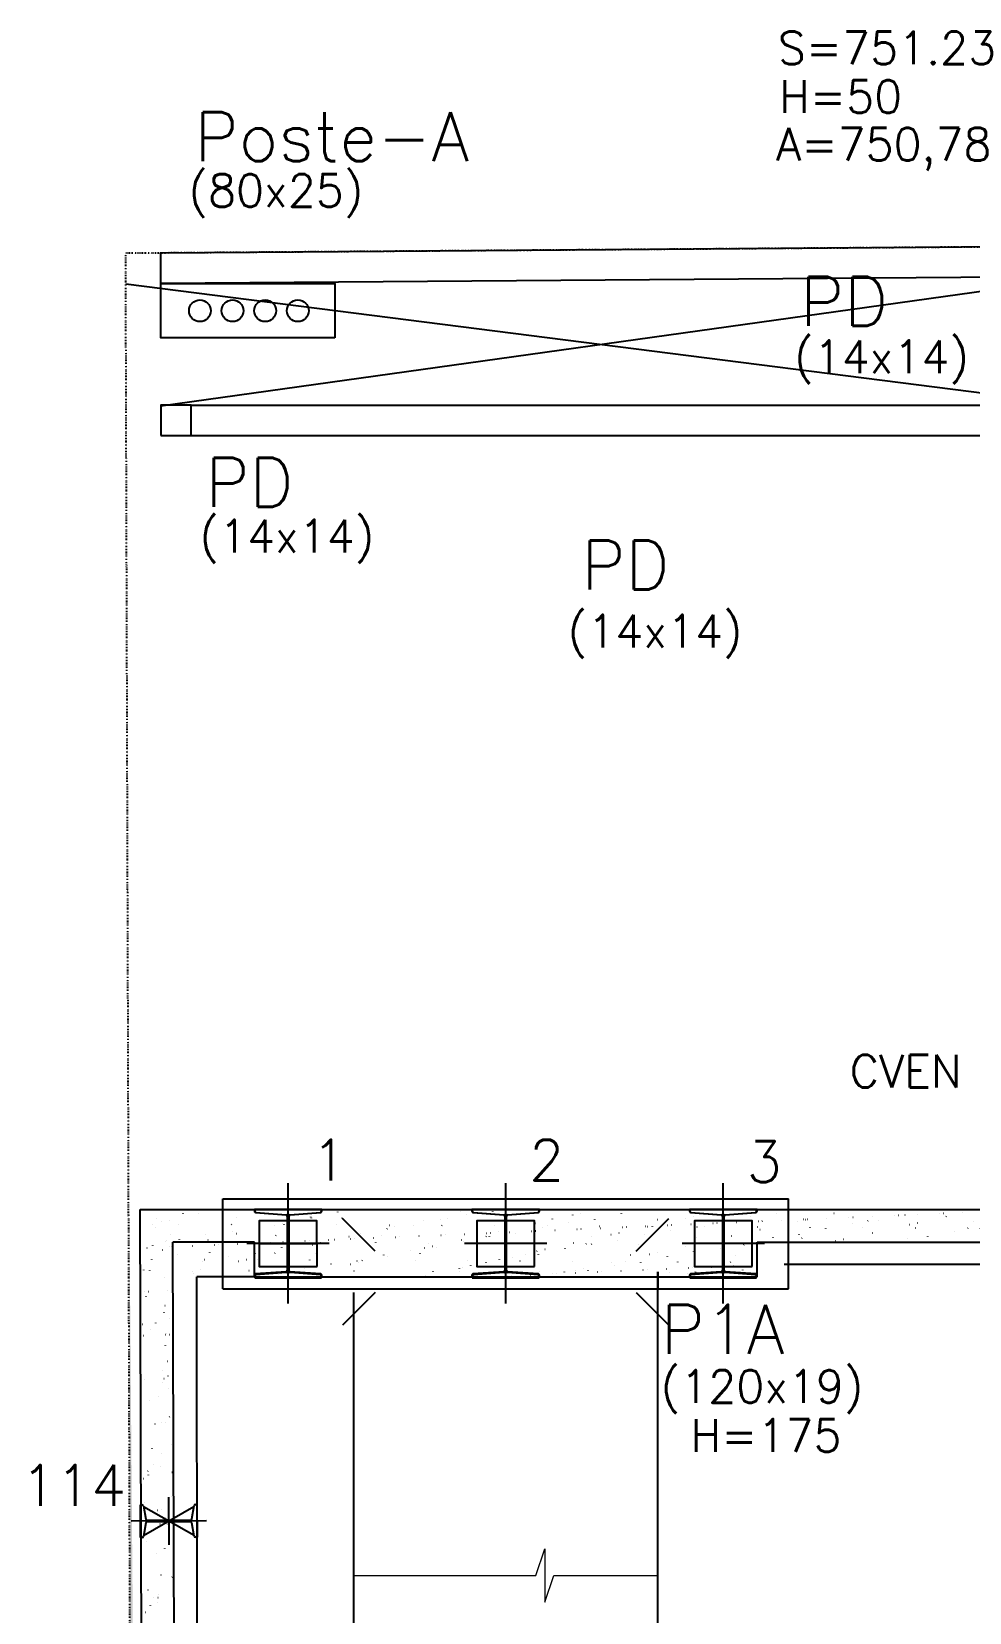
# Model space of a CAD drawing. Extents: x -40810 to 33675, y -2018 to 21213.
# Drawn here: x -6739 to -6308, y 12571 to 13297 of the extents above; entities that cross this region are included whole.
import ezdxf

# ---------------------------------------------------------------- set-up
doc = ezdxf.new("R2010")
doc.units = 0
doc.linetypes.add('ESTILO_TQS_0003', pattern=[1.5, 0.5, -0.4, 0.1, -0.5])
doc.layers.get('0').update_dxf_attribs({"color": 1, "lineweight": 9})
for name, color, linetype in [('1', 5, 'Continuous'), ('12', 3, 'Continuous'), ('133', 176, 'Continuous'), ('18', 9, 'Continuous'), ('19', 5, 'Continuous'), ('24', 5, 'ESTILO_TQS_0003'), ('242', 3, 'Continuous'), ('3', 2, 'Continuous'), ('34', 7, 'Continuous'), ('49', 20, 'Continuous'), ('51', 6, 'Continuous'), ('52', 21, 'Continuous'), ('6', 6, 'Continuous'), ('8', 5, 'Continuous'), ('9', 3, 'Continuous')]:
    doc.layers.add(name, color=color, linetype=linetype)
doc.styles.get("Standard").update_dxf_attribs({"font": 'romans.shx', "width": 0.8})

# ---------------------------------------------------------------- blocks, each defined once
blk = doc.blocks.new('_H9EFD498501-010')
for p, q in [((187.048803, 4535.195422), (187.048803, 4535.195422)), ((187.048803, 4535.195422), (187.048803, 4535.195422)), ((187.048803, 4535.195422), (187.048803, 4535.195422)), ((187.064769, 4525.35947), (187.064769, 4525.35947)), ((187.064769, 4525.35947), (187.064769, 4525.35947)), ((190.142821, 4525.493861), (190.217749, 4525.497133)), ((192.887116, 4526.462695), (192.896905, 4526.537053)), ((197.297759, 4524.577003), (197.370981, 4524.593236)), ((198.648426, 4528.351767), (198.694083, 4528.411268)), ((200.258184, 4525.935507), (200.333113, 4525.938779)), ((187.069719, 4522.309501), (187.069719, 4522.309501)), ((187.069719, 4522.309501), (187.069719, 4522.309501)), ((192.393403, 4520.200061), (192.43906, 4520.259563)), ((187.084374, 4513.281201), (187.084374, 4513.281201)), ((187.084374, 4513.281201), (187.084374, 4513.281201)), ((187.084374, 4513.281201), (187.084374, 4513.281201)), ((187.090636, 4509.423581), (187.090636, 4509.423581)), ((187.090636, 4509.423581), (187.090636, 4509.423581)), ((187.090636, 4509.423581), (187.090636, 4509.423581)), ((188.64952, 4515.320938), (188.695177, 4515.38044)), ((191.399117, 4515.160224), (191.408907, 4515.234582)), ((198.019756, 4511.846508), (198.092979, 4511.862741)), ((201.680866, 4512.658157), (201.754089, 4512.67439)), ((187.0974, 4505.25676), (187.0974, 4505.25676)), ((187.0974, 4505.25676), (187.0974, 4505.25676)), ((187.0974, 4505.25676), (187.0974, 4505.25676)), ((188.970368, 4505.338536), (189.045296, 4505.341807)), ((189.808329, 4503.076989), (189.818119, 4503.151348)), ((190.843583, 4505.420322), (190.918512, 4505.423594)), ((199.68516, 4505.806354), (199.760088, 4505.809625)), ((201.951716, 4505.27577), (201.961506, 4505.350129)), ((187.111553, 4496.53766), (187.111553, 4496.53766)), ((187.111553, 4496.53766), (187.111553, 4496.53766)), ((197.974434, 4495.847713), (198.020091, 4495.907215)), ((198.375643, 4499.034849), (198.448865, 4499.051082)), ((188.14412, 4490.436067), (188.15391, 4490.510426)), ((191.833553, 4487.844761), (191.87921, 4487.904263)), ((194.230551, 4490.96859), (194.276208, 4491.028092)), ((200.360928, 4493.192536), (200.370718, 4493.266894)), ((187.130031, 4485.15405), (187.130031, 4485.15405)), ((187.130031, 4485.15405), (187.130031, 4485.15405)), ((187.13247, 4483.65174), (187.13247, 4483.65174)), ((187.13247, 4483.65174), (187.13247, 4483.65174)), ((187.13247, 4483.65174), (187.13247, 4483.65174)), ((187.133913, 4482.762781), (187.133913, 4482.762781)), ((187.135602, 4481.722272), (187.135602, 4481.722272)), ((187.135602, 4481.722272), (187.135602, 4481.722272)), ((188.397344, 4485.209383), (188.472272, 4485.212654)), ((198.512707, 4485.651029), (198.587635, 4485.6543)), ((198.696719, 4480.551614), (198.706509, 4480.625972)), ((199.097641, 4486.304354), (199.170863, 4486.320587)), ((200.385922, 4485.732815), (200.460851, 4485.736087)), ((199.453527, 4473.492695), (199.526749, 4473.508927)), ((187.153387, 4470.765819), (187.153387, 4470.765819)), ((187.153387, 4470.765819), (187.153387, 4470.765819)), ((197.208721, 4469.249143), (197.21851, 4469.323501)), ((199.811582, 4466.616242), (199.85724, 4466.675744)), ((187.162663, 4465.051341), (187.162663, 4465.051341)), ((187.162663, 4465.051341), (187.162663, 4465.051341)), ((187.162663, 4465.051341), (187.162663, 4465.051341)), ((187.224891, 4465.054057), (187.299819, 4465.057329)), ((189.098106, 4465.135844), (189.173035, 4465.139115)), ((197.414584, 4463.492413), (197.460241, 4463.551915)), ((197.939683, 4465.521875), (198.014611, 4465.525147)), ((200.175525, 4460.7622), (200.248747, 4460.778433)), ((187.174304, 4457.879899), (187.174304, 4457.879899)), ((187.174304, 4457.879899), (187.174304, 4457.879899)), ((187.174304, 4457.879899), (187.174304, 4457.879899)), ((191.159561, 4455.340708), (191.205218, 4455.400209)), ((195.617933, 4457.165908), (195.627722, 4457.240267)), ((187.186829, 4450.163344), (187.186829, 4450.163344)), ((187.186829, 4450.163344), (187.186829, 4450.163344)), ((187.186829, 4450.163344), (187.186829, 4450.163344)), ((187.195221, 4444.993978), (187.195221, 4444.993978)), ((187.195294, 4444.948631), (187.195294, 4444.948631)), ((187.195294, 4444.948631), (187.195294, 4444.948631)), ((187.195294, 4444.948631), (187.195294, 4444.948631)), ((187.351415, 4445.028606), (187.424637, 4445.044838)), ((187.415678, 4450.461585), (187.461335, 4450.521086)), ((193.953724, 4444.524986), (193.963513, 4444.599345)), ((196.76723, 4445.36655), (196.842158, 4445.369822)), ((198.640445, 4445.448337), (198.715374, 4445.451608)), ((200.531411, 4447.95054), (200.604634, 4447.966773)), ((187.216137, 4432.108057), (187.216137, 4432.108057)), ((187.216137, 4432.108057), (187.216137, 4432.108057)), ((187.216137, 4432.108057), (187.216137, 4432.108057)), ((192.465725, 4433.222515), (192.475515, 4433.296873)), ((196.740592, 4430.98836), (196.786249, 4431.047861)), ((201.253409, 4435.220046), (201.326631, 4435.236279)), ((187.227926, 4424.845921), (187.227926, 4424.845921)), ((187.352629, 4424.851365), (187.427558, 4424.854637)), ((190.599711, 4422.985408), (190.645368, 4423.04491)), ((192.996709, 4426.109237), (193.042366, 4426.168738)), ((196.194206, 4425.237397), (196.269134, 4425.240668)), ((201.609295, 4422.408386), (201.682518, 4422.424619)), ((187.237054, 4419.222137), (187.237054, 4419.222137)), ((187.238057, 4418.604415), (187.238057, 4418.604415)), ((187.238057, 4418.604415), (187.238057, 4418.604415)), ((188.429299, 4419.486451), (188.502522, 4419.502684)), ((190.874937, 4421.139281), (190.884727, 4421.213639)), ((189.210728, 4408.498359), (189.220518, 4408.572717)), ((201.427536, 4411.254827), (201.437325, 4411.329186)), ((187.257971, 4406.336216), (187.257971, 4406.336216)), ((187.257971, 4406.336216), (187.257971, 4406.336216)), ((187.257971, 4406.336216), (187.257971, 4406.336216)), ((187.260557, 4404.743211), (187.260557, 4404.743211)), ((187.260557, 4404.743211), (187.260557, 4404.743211)), ((187.260557, 4404.743211), (187.260557, 4404.743211)), ((195.021753, 4405.082072), (195.096681, 4405.085343)), ((196.894968, 4405.163858), (196.969897, 4405.16713)), ((198.577741, 4401.756889), (198.623398, 4401.81639)), ((187.278288, 4393.820017), (187.278288, 4393.820017)), ((187.278288, 4393.820017), (187.278288, 4393.820017)), ((187.278288, 4393.820017), (187.278288, 4393.820017)), ((187.278888, 4393.450296), (187.278888, 4393.450296)), ((187.72273, 4397.195887), (187.732519, 4397.270246)), ((189.507184, 4393.944297), (189.580406, 4393.96053)), ((196.180742, 4398.63306), (196.2264, 4398.692562)), ((199.763327, 4398.613905), (199.773117, 4398.688264)), ((187.289284, 4387.045486), (187.289284, 4387.045486)), ((189.925719, 4390.481354), (189.971376, 4390.540856)), ((198.275328, 4387.311434), (198.285118, 4387.385792)), ((187.293188, 4384.640501), (187.293188, 4384.640501)), ((187.293188, 4384.640501), (187.293188, 4384.640501)), ((187.299805, 4380.564375), (187.299805, 4380.564375)), ((187.299805, 4380.564375), (187.299805, 4380.564375)), ((187.299805, 4380.564375), (187.299805, 4380.564375)), ((194.448729, 4384.952918), (194.523657, 4384.95619)), ((196.684541, 4375.2282), (196.69433, 4375.302558)), ((201.761774, 4374.280712), (201.807431, 4374.340214)), ((187.320722, 4367.678455), (187.320722, 4367.678455)), ((187.32582, 4364.537791), (187.32582, 4364.537791)), ((187.32582, 4364.537791), (187.32582, 4364.537791)), ((187.32582, 4364.537791), (187.32582, 4364.537791)), ((190.585068, 4368.402143), (190.65829, 4368.418376)), ((193.276276, 4364.797593), (193.351204, 4364.800865)), ((195.149491, 4364.87938), (195.22442, 4364.882651)), ((195.50675, 4366.129006), (195.552407, 4366.188508)), ((189.365869, 4358.126055), (189.411526, 4358.185556)), ((191.762867, 4361.249883), (191.808524, 4361.309385)), ((195.020332, 4362.587278), (195.030121, 4362.661636))]:
    blk.add_line(p, q)
blk = doc.blocks.new('_HD9AC76DE2E-002')
for p, q in [((194.551325, 4539.103617), (194.561114, 4539.177975)), ((200.602982, 4538.200311), (200.676204, 4538.216544)), ((206.694712, 4541.302398), (206.704501, 4541.376756)), ((213.782978, 4541.122246), (213.856201, 4541.138479)), ((218.735309, 4542.720416), (218.745099, 4542.794774)), ((231.418265, 4539.432562), (231.463922, 4539.492064)), ((265.394405, 4539.673666), (265.467628, 4539.689899)), ((265.6887, 4539.20923), (265.69849, 4539.283588)), ((277.905508, 4541.965698), (277.915297, 4542.040057)), ((279.768041, 4539.191839), (279.813699, 4539.25134)), ((317.005832, 4538.225086), (317.079054, 4538.241319)), ((324.858899, 4538.454512), (324.868688, 4538.528871)), ((328.117818, 4538.951115), (328.163475, 4539.010616)), ((334.213049, 4542.039834), (334.286272, 4542.056067)), ((337.002286, 4540.653293), (337.012075, 4540.727652)), ((337.874159, 4542.851483), (337.947382, 4542.867716)), ((349.042883, 4542.071311), (349.052673, 4542.14567)), ((376.467594, 4538.710391), (376.513251, 4538.769892)), ((385.824476, 4540.591255), (385.897699, 4540.607488)), ((389.485586, 4541.402903), (389.558809, 4541.419136)), ((395.996274, 4538.560125), (396.006064, 4538.634484)), ((408.213082, 4541.316594), (408.222872, 4541.390952)), ((424.817371, 4538.469667), (424.863028, 4538.529169)), ((437.435903, 4539.142675), (437.509126, 4539.158908)), ((441.097013, 4539.954323), (441.170236, 4539.970556)), ((454.277009, 4542.876258), (454.350232, 4542.892491)), ((467.30986, 4540.004189), (467.319649, 4540.078547)), ((473.167147, 4538.228943), (473.212804, 4538.288445)), ((479.350458, 4541.422207), (479.360247, 4541.496565)), ((481.764997, 4538.22636), (481.839925, 4538.229632)), ((491.88036, 4538.668007), (491.955288, 4538.671278)), ((492.70844, 4538.505744), (492.781662, 4538.521977)), ((493.753575, 4538.749793), (493.828504, 4538.753064)), ((501.14299, 4543.062081), (501.161165, 4543.085768)), ((502.595152, 4539.135824), (502.670081, 4539.139096)), ((505.888436, 4541.427678), (505.961659, 4541.443911)), ((512.710515, 4539.577471), (512.785444, 4539.580742)), ((514.583731, 4539.659257), (514.658659, 4539.662529)), ((523.425307, 4540.045289), (523.500236, 4540.04856)), ((525.260806, 4542.867343), (525.306464, 4542.926844)), ((533.540671, 4540.486935), (533.615599, 4540.490206)), ((535.413886, 4540.568721), (535.488815, 4540.571993)), ((538.520656, 4540.667489), (538.530446, 4540.741847)), ((544.255463, 4540.954753), (544.330391, 4540.958024)), ((549.492766, 4542.821358), (549.538423, 4542.880859)), ((550.664043, 4542.86627), (550.673833, 4542.940628)), ((554.370826, 4541.396399), (554.445755, 4541.399671)), ((556.244041, 4541.478186), (556.31897, 4541.481457)), ((557.499863, 4539.979099), (557.573086, 4539.995332)), ((565.085618, 4541.864217), (565.160547, 4541.867489)), ((573.610583, 4542.626619), (573.65624, 4542.68612)), ((575.200981, 4542.305863), (575.27591, 4542.309135)), ((577.074197, 4542.38765), (577.149125, 4542.390921)), ((585.915774, 4542.773681), (585.990702, 4542.776953)), ((192.621448, 4536.430847), (192.621448, 4536.430847)), ((192.621448, 4536.430847), (192.621448, 4536.430847)), ((192.621448, 4536.430847), (192.621448, 4536.430847)), ((193.985485, 4534.805634), (193.985485, 4534.805634)), ((193.985485, 4534.805634), (193.985485, 4534.805634)), ((196.941872, 4537.388662), (197.015094, 4537.404895)), ((201.045424, 4531.475595), (201.091082, 4531.535097)), ((204.789307, 4536.354719), (204.834964, 4536.41422)), ((217.247311, 4531.417944), (217.2571, 4531.492303)), ((229.021267, 4536.308734), (229.066924, 4536.368235)), ((229.287908, 4532.835962), (229.297697, 4532.910321)), ((231.346082, 4532.125334), (231.419304, 4532.141567)), ((241.504716, 4535.592431), (241.514505, 4535.666789)), ((248.553299, 4535.940083), (248.626521, 4535.956316)), ((249.395201, 4531.234872), (249.440858, 4531.294373)), ((252.214409, 4536.751731), (252.287631, 4536.767964)), ((253.139084, 4536.113995), (253.184741, 4536.173496)), ((253.648103, 4537.791212), (253.657892, 4537.86557)), ((277.371043, 4536.06801), (277.4167, 4536.127511)), ((288.458107, 4532.081245), (288.467896, 4532.155603)), ((297.744977, 4530.994148), (297.790634, 4531.053649)), ((300.164726, 4534.491503), (300.237948, 4534.507736)), ((300.601494, 4534.280026), (300.611283, 4534.354384)), ((301.48886, 4535.873271), (301.534517, 4535.932772)), ((303.825836, 4535.303151), (303.899058, 4535.319384)), ((312.642091, 4535.698044), (312.651881, 4535.772402)), ((315.123753, 4530.950646), (315.198682, 4530.953918)), ((325.239116, 4531.392293), (325.314045, 4531.395564)), ((325.72082, 4535.827286), (325.766477, 4535.886787)), ((327.112332, 4531.474079), (327.18726, 4531.477351)), ((335.953909, 4531.860111), (336.028837, 4531.863382)), ((346.069272, 4532.301757), (346.1442, 4532.305028)), ((347.942487, 4532.383543), (348.017416, 4532.386815)), ((349.838637, 4535.632547), (349.884294, 4535.692049)), ((351.776153, 4533.042923), (351.849375, 4533.059156)), ((355.437263, 4533.854572), (355.510485, 4533.870805)), ((356.784064, 4532.769575), (356.858993, 4532.772846)), ((359.595482, 4532.186858), (359.605272, 4532.261216)), ((366.899427, 4533.211221), (366.974356, 4533.214493)), ((368.617259, 4536.776506), (368.690481, 4536.792739)), ((368.772643, 4533.293008), (368.847571, 4533.296279)), ((371.81229, 4534.943326), (371.822079, 4535.017685)), ((374.070596, 4535.586562), (374.116253, 4535.646064)), ((377.614219, 4533.679039), (377.689148, 4533.682311)), ((383.955677, 4537.142107), (383.965466, 4537.216466)), ((387.729583, 4534.120685), (387.804511, 4534.123957)), ((389.602798, 4534.202472), (389.677727, 4534.205743)), ((398.188413, 4535.391823), (398.23407, 4535.451325)), ((398.444375, 4534.588503), (398.519303, 4534.591775)), ((403.38758, 4531.594343), (403.460802, 4531.610576)), ((407.04869, 4532.405992), (407.121912, 4532.422225)), ((408.559738, 4535.03015), (408.634667, 4535.033421)), ((410.432954, 4535.111936), (410.507882, 4535.115207)), ((418.765681, 4531.43214), (418.775471, 4531.506499)), ((419.27453, 4535.497968), (419.349459, 4535.501239)), ((420.228686, 4535.327927), (420.301908, 4535.34416)), ((422.420373, 4535.345838), (422.46603, 4535.40534)), ((429.389894, 4535.939614), (429.464822, 4535.942885)), ((430.909068, 4533.630921), (430.918857, 4533.70528)), ((431.263109, 4536.0214), (431.338038, 4536.024672)), ((440.104686, 4536.407432), (440.179614, 4536.410703)), ((442.949665, 4535.048939), (442.959455, 4535.123298)), ((446.53819, 4535.1511), (446.583847, 4535.210601)), ((450.220049, 4536.849078), (450.294978, 4536.85235)), ((452.093264, 4536.930864), (452.168193, 4536.934136)), ((455.166473, 4537.805408), (455.176263, 4537.879766)), ((458.660117, 4530.957412), (458.733339, 4530.973645)), ((460.934841, 4537.316896), (461.00977, 4537.320167)), ((470.770149, 4535.105115), (470.815806, 4535.164616)), ((471.050204, 4537.758542), (471.125133, 4537.761814)), ((471.840113, 4533.879347), (471.913335, 4533.89558)), ((472.92342, 4537.840329), (472.998348, 4537.8436)), ((489.04733, 4537.694095), (489.120552, 4537.710328)), ((489.903056, 4531.537753), (489.912846, 4531.612112)), ((494.887966, 4534.910376), (494.933623, 4534.969877)), ((502.119864, 4534.294222), (502.129654, 4534.36858)), ((514.263251, 4536.493003), (514.273041, 4536.567361)), ((519.119926, 4534.864391), (519.165583, 4534.923892)), ((521.516924, 4537.98822), (521.562581, 4538.047721)), ((523.45154, 4532.430767), (523.524762, 4532.447)), ((526.303849, 4537.911021), (526.313638, 4537.985379)), ((540.658757, 4536.245515), (540.731979, 4536.261748)), ((543.237742, 4534.669652), (543.2834, 4534.729154)), ((544.319867, 4537.057164), (544.393089, 4537.073397)), ((561.216642, 4532.981817), (561.226432, 4533.056175)), ((567.469702, 4534.623667), (567.515359, 4534.683169)), ((569.8667, 4537.747496), (569.912357, 4537.806997)), ((573.25724, 4534.399835), (573.267029, 4534.474193)), ((575.062967, 4530.982187), (575.136189, 4530.99842)), ((585.474047, 4537.156303), (585.483837, 4537.230661)), ((591.587519, 4534.428928), (591.633176, 4534.48843)), ((592.270184, 4534.796935), (592.343406, 4534.813168)), ((595.931294, 4535.608584), (596.000023, 4535.623821)), ((199.008427, 4528.820929), (199.008427, 4528.820929)), ((199.008427, 4528.820929), (199.008427, 4528.820929)), ((199.008427, 4528.820929), (199.008427, 4528.820929)), ((201.388725, 4525.984868), (201.388725, 4525.984868)), ((201.74319, 4525.562531), (201.74319, 4525.562531)), ((201.74319, 4525.562531), (201.74319, 4525.562531)), ((201.74319, 4525.562531), (201.74319, 4525.562531)), ((202.131399, 4526.017294), (202.206328, 4526.020565)), ((205.103924, 4529.219164), (205.113713, 4529.293522)), ((210.972976, 4526.403325), (211.047905, 4526.406597)), ((214.504976, 4528.391751), (214.578198, 4528.407984)), ((218.166086, 4529.2034), (218.239308, 4529.219633)), ((221.088339, 4526.844972), (221.163268, 4526.848243)), ((222.766243, 4528.157028), (222.8119, 4528.216529)), ((222.961555, 4526.926758), (223.036483, 4526.930029)), ((231.803131, 4527.31279), (231.87806, 4527.316061)), ((241.918495, 4527.754436), (241.993423, 4527.757707)), ((243.79171, 4527.836222), (243.866639, 4527.839494)), ((246.998203, 4528.111043), (247.04386, 4528.170544)), ((252.057315, 4525.707978), (252.067104, 4525.782336)), ((252.633287, 4528.222254), (252.708216, 4528.225525)), ((262.74865, 4528.6639), (262.823579, 4528.667172)), ((264.200702, 4527.906758), (264.210491, 4527.981117)), ((264.621866, 4528.745686), (264.696794, 4528.748958)), ((266.116403, 4526.943171), (266.189625, 4526.959404)), ((269.777513, 4527.75482), (269.850735, 4527.771053)), ((271.11602, 4527.916304), (271.161677, 4527.975806)), ((273.463442, 4529.131718), (273.538371, 4529.134989)), ((276.241299, 4529.324776), (276.251088, 4529.399135)), ((282.957509, 4530.676755), (283.030731, 4530.692988)), ((283.578806, 4529.573364), (283.653734, 4529.576636)), ((285.452021, 4529.655151), (285.52695, 4529.658422)), ((294.293598, 4530.041182), (294.368526, 4530.044454)), ((295.347979, 4527.870319), (295.393636, 4527.929821)), ((304.408961, 4530.482829), (304.48389, 4530.4861)), ((306.282176, 4530.564615), (306.357105, 4530.567886)), ((311.154093, 4524.395572), (311.163882, 4524.469931)), ((317.72783, 4525.494592), (317.801052, 4525.510824)), ((319.465796, 4527.67558), (319.511453, 4527.735082)), ((321.38894, 4526.30624), (321.462162, 4526.322473)), ((323.19469, 4525.81359), (323.204479, 4525.887949)), ((334.568936, 4529.228175), (334.642158, 4529.244408)), ((335.411498, 4528.570059), (335.421287, 4528.644417)), ((343.697756, 4527.629595), (343.743413, 4527.689097)), ((346.094754, 4530.753424), (346.140411, 4530.812926)), ((347.554885, 4530.76884), (347.564674, 4530.843198)), ((367.815573, 4527.434857), (367.86123, 4527.494358)), ((369.339257, 4524.046012), (369.412479, 4524.062245)), ((373.000367, 4524.85766), (373.073589, 4524.873893)), ((382.364889, 4525.058873), (382.374678, 4525.133231)), ((386.180363, 4527.779595), (386.253585, 4527.795828)), ((392.047532, 4527.388872), (392.093189, 4527.448373)), ((394.44453, 4530.5127), (394.490187, 4530.572202)), ((394.508276, 4527.257654), (394.518065, 4527.332012)), ((406.548873, 4528.675672), (406.558663, 4528.75003)), ((416.165349, 4527.194133), (416.211006, 4527.253634)), ((437.79179, 4526.331015), (437.865012, 4526.347248)), ((440.397309, 4527.148148), (440.442966, 4527.207649)), ((441.461667, 4523.746468), (441.471456, 4523.820826)), ((442.794307, 4530.271977), (442.839964, 4530.331478)), ((453.502264, 4525.164486), (453.512054, 4525.238844)), ((454.999007, 4530.145763), (455.072229, 4530.161996)), ((464.515125, 4526.953409), (464.560783, 4527.012911)), ((465.719072, 4527.920954), (465.728862, 4527.995313)), ((477.594682, 4528.085768), (477.594682, 4528.085768)), ((477.594682, 4528.085768), (477.594682, 4528.085768)), ((477.594682, 4528.085768), (477.594682, 4528.085768)), ((477.862459, 4530.119735), (477.872248, 4530.194094)), ((489.448594, 4528.085768), (489.448594, 4528.085768)), ((489.65126, 4528.085768), (489.65126, 4528.085768)), ((489.65126, 4528.085768), (489.65126, 4528.085768)), ((489.65126, 4528.085768), (489.65126, 4528.085768)), ((491.144083, 4530.031253), (491.18974, 4530.090754)), ((501.302506, 4528.085768), (501.302506, 4528.085768)), ((501.302506, 4528.085768), (501.302506, 4528.085768)), ((503.852516, 4528.085768), (503.852516, 4528.085768)), ((503.852516, 4528.085768), (503.852516, 4528.085768)), ((503.852516, 4528.085768), (503.852516, 4528.085768)), ((506.610434, 4528.697184), (506.683656, 4528.713417)), ((510.271544, 4529.508832), (510.344766, 4529.525065)), ((513.156418, 4528.085768), (513.156418, 4528.085768)), ((513.156418, 4528.085768), (513.156418, 4528.085768)), ((513.156418, 4528.085768), (513.156418, 4528.085768)), ((513.918505, 4528.085768), (513.918505, 4528.085768)), ((513.918505, 4528.085768), (513.918505, 4528.085768)), ((525.010329, 4528.085768), (525.010329, 4528.085768)), ((536.864241, 4528.085768), (536.866237, 4528.100926)), ((536.864241, 4528.085768), (536.864241, 4528.085768)), ((538.18575, 4528.085768), (538.18575, 4528.085768)), ((538.18575, 4528.085768), (538.18575, 4528.085768)), ((538.18575, 4528.085768), (538.18575, 4528.085768)), ((539.49386, 4529.790529), (539.539517, 4529.850031)), ((548.718153, 4528.085768), (548.718153, 4528.085768)), ((548.718153, 4528.085768), (548.718153, 4528.085768)), ((549.073255, 4530.783036), (549.083045, 4530.857394)), ((560.572065, 4528.085768), (560.572065, 4528.085768)), ((560.572065, 4528.085768), (560.572065, 4528.085768)), ((560.572065, 4528.085768), (560.572065, 4528.085768)), ((561.998064, 4528.085768), (561.998064, 4528.085768)), ((561.998064, 4528.085768), (561.998064, 4528.085768)), ((562.452995, 4528.085768), (562.452995, 4528.085768)), ((562.452995, 4528.085768), (562.452995, 4528.085768)), ((572.425977, 4528.085768), (572.425977, 4528.085768)), ((584.279889, 4528.085768), (584.279889, 4528.085768)), ((584.279889, 4528.085768), (584.279889, 4528.085768)), ((586.720241, 4528.085768), (586.720241, 4528.085768)), ((586.720241, 4528.085768), (586.720241, 4528.085768)), ((586.720241, 4528.085768), (586.720241, 4528.085768)), ((587.843636, 4529.549805), (587.889293, 4529.609307)), ((204.232106, 4522.597054), (204.232106, 4522.597054)), ((204.232106, 4522.597054), (204.232106, 4522.597054)), ((215.656523, 4519.33471), (215.666312, 4519.409069)), ((216.625362, 4520.154076), (216.671019, 4520.213578)), ((219.02236, 4523.277905), (219.068017, 4523.337406)), ((227.799909, 4521.533491), (227.809699, 4521.607849)), ((232.06808, 4519.39484), (232.141302, 4519.411073)), ((235.72919, 4520.206488), (235.802412, 4520.222721)), ((239.840507, 4522.951509), (239.850296, 4523.025867)), ((240.743179, 4519.959337), (240.788836, 4520.018839)), ((248.909186, 4523.128423), (248.982408, 4523.144656)), ((264.975139, 4519.913352), (265.020796, 4519.972854)), ((267.372137, 4523.037181), (267.417794, 4523.096683)), ((274.7533, 4518.022305), (274.76309, 4518.096663)), ((283.679507, 4517.94626), (283.752729, 4517.962493)), ((286.793898, 4519.440323), (286.803687, 4519.514681)), ((287.340617, 4518.757909), (287.413839, 4518.774142)), ((289.092956, 4519.718614), (289.138613, 4519.778115)), ((299.010706, 4522.196792), (299.020495, 4522.27115)), ((300.520613, 4521.679843), (300.593835, 4521.696076)), ((313.324915, 4519.672629), (313.370572, 4519.73213)), ((315.721913, 4522.796457), (315.76757, 4522.855959)), ((335.290934, 4516.49768), (335.364156, 4516.513913)), ((337.442732, 4519.47789), (337.488389, 4519.537391)), ((338.952044, 4517.309329), (339.025266, 4517.325562)), ((345.964097, 4518.685606), (345.973886, 4518.759964)), ((352.13204, 4520.231264), (352.205262, 4520.247496)), ((358.107484, 4520.884386), (358.117273, 4520.958745)), ((361.674692, 4519.431905), (361.720349, 4519.491406)), ((364.07169, 4522.555734), (364.117347, 4522.615235)), ((370.148081, 4522.302404), (370.157871, 4522.376763)), ((385.792508, 4519.237166), (385.838166, 4519.296668)), ((403.743467, 4518.782684), (403.816689, 4518.798917)), ((405.060875, 4517.3732), (405.070664, 4517.447559)), ((410.024468, 4519.191181), (410.070125, 4519.250683)), ((412.421466, 4522.31501), (412.467123, 4522.374511)), ((417.101472, 4518.791218), (417.111262, 4518.865577)), ((420.950684, 4522.597432), (421.023906, 4522.613665)), ((424.611794, 4523.40908), (424.685016, 4523.425313)), ((429.31828, 4521.547687), (429.328069, 4521.622045)), ((434.142285, 4518.996442), (434.187942, 4519.055944)), ((449.647025, 4516.719925), (449.721954, 4516.723196)), ((455.354894, 4517.334104), (455.428116, 4517.350337)), ((458.374245, 4518.950457), (458.419902, 4519.009959)), ((459.762388, 4517.161571), (459.837317, 4517.164842)), ((460.771243, 4522.074286), (460.8169, 4522.133788)), ((461.635604, 4517.243357), (461.710532, 4517.246629)), ((470.47718, 4517.629389), (470.524656, 4517.631462)), ((210.864933, 4514.694215), (210.864933, 4514.694215)), ((210.864933, 4514.694215), (210.864933, 4514.694215)), ((211.685584, 4513.716431), (211.685584, 4513.716431)), ((211.685584, 4513.716431), (211.685584, 4513.716431)), ((214.708764, 4512.135768), (214.708764, 4512.135768)), ((214.708764, 4512.135768), (214.708764, 4512.135768)), ((214.860863, 4515.580092), (214.934085, 4515.596325)), ((226.562676, 4512.135768), (226.562676, 4512.135768)), ((226.562676, 4512.135768), (226.562676, 4512.135768)), ((226.562676, 4512.135768), (226.562676, 4512.135768)), ((234.739943, 4512.135768), (234.739943, 4512.135768)), ((234.739943, 4512.135768), (234.739943, 4512.135768)), ((234.739943, 4512.135768), (234.739943, 4512.135768)), ((236.999296, 4515.080214), (237.044953, 4515.139716)), ((238.416588, 4512.135768), (238.416588, 4512.135768)), ((250.270499, 4512.135768), (250.270499, 4512.135768)), ((250.393106, 4513.067056), (250.402895, 4513.141414)), ((257.470072, 4512.135768), (257.470072, 4512.135768)), ((257.470072, 4512.135768), (257.470072, 4512.135768)), ((259.007188, 4512.135768), (259.007188, 4512.135768)), ((259.007188, 4512.135768), (259.007188, 4512.135768)), ((262.124411, 4512.135768), (262.124411, 4512.135768)), ((262.124411, 4512.135768), (262.124411, 4512.135768)), ((262.609914, 4515.823524), (262.619703, 4515.897883)), ((266.472289, 4514.131512), (266.545512, 4514.147745)), ((273.978323, 4512.135768), (273.978323, 4512.135768)), ((273.978323, 4512.135768), (273.978323, 4512.135768)), ((273.978323, 4512.135768), (273.978323, 4512.135768)), ((283.274434, 4512.135768), (283.274434, 4512.135768)), ((283.274434, 4512.135768), (283.274434, 4512.135768)), ((283.274434, 4512.135768), (283.274434, 4512.135768)), ((285.349073, 4514.839491), (285.39473, 4514.898992)), ((285.832235, 4512.135768), (285.832235, 4512.135768)), ((297.686147, 4512.135768), (297.686147, 4512.135768)), ((297.686147, 4512.135768), (297.686147, 4512.135768)), ((307.541679, 4512.135768), (307.541679, 4512.135768)), ((307.541679, 4512.135768), (307.541679, 4512.135768)), ((309.540059, 4512.135768), (309.540059, 4512.135768)), ((309.540059, 4512.135768), (309.540059, 4512.135768)), ((309.563305, 4512.312338), (309.573094, 4512.386697)), ((315.61562, 4512.135768), (315.61562, 4512.135768)), ((315.61562, 4512.135768), (315.61562, 4512.135768)), ((318.083716, 4512.682932), (318.156939, 4512.699165)), ((321.393971, 4512.135768), (321.393971, 4512.135768)), ((321.393971, 4512.135768), (321.393971, 4512.135768)), ((321.393971, 4512.135768), (321.393971, 4512.135768)), ((321.706691, 4514.511119), (321.716481, 4514.585477)), ((331.808924, 4512.135768), (331.808924, 4512.135768)), ((331.808924, 4512.135768), (331.808924, 4512.135768)), ((331.808924, 4512.135768), (331.808924, 4512.135768)), ((333.247882, 4512.135768), (333.247882, 4512.135768)), ((333.698849, 4514.598767), (333.744506, 4514.658268)), ((333.747289, 4515.929137), (333.757078, 4516.003495)), ((344.65258, 4512.135768), (344.65258, 4512.135768)), ((344.65258, 4512.135768), (344.65258, 4512.135768)), ((345.101794, 4512.135768), (345.101794, 4512.135768)), ((345.101794, 4512.135768), (345.101794, 4512.135768)), ((345.496248, 4512.172604), (345.571176, 4512.175875)), ((355.611611, 4512.61425), (355.68654, 4512.617521)), ((356.076169, 4512.135768), (356.076169, 4512.135768)), ((356.076169, 4512.135768), (356.076169, 4512.135768)), ((356.955706, 4512.135768), (356.955706, 4512.135768)), ((356.955706, 4512.135768), (356.955706, 4512.135768)), ((356.955706, 4512.135768), (356.955706, 4512.135768)), ((357.484826, 4512.696036), (357.559755, 4512.699308)), ((366.326403, 4513.082068), (366.401332, 4513.085339)), ((368.809618, 4512.135768), (368.809618, 4512.135768)), ((373.761168, 4512.135768), (373.761168, 4512.135768)), ((373.761168, 4512.135768), (373.761168, 4512.135768)), ((373.761168, 4512.135768), (373.761168, 4512.135768)), ((376.441766, 4513.523714), (376.516695, 4513.526985)), ((378.314982, 4513.6055), (378.38991, 4513.608772)), ((380.343414, 4512.135768), (380.343414, 4512.135768)), ((380.343414, 4512.135768), (380.343414, 4512.135768)), ((380.343414, 4512.135768), (380.343414, 4512.135768)), ((380.66353, 4512.135768), (380.66353, 4512.135768)), ((380.70068, 4512.417951), (380.710469, 4512.492309)), ((382.048626, 4514.358043), (382.094283, 4514.417545)), ((386.902361, 4515.0491), (386.975583, 4515.065333)), ((387.156559, 4513.991532), (387.231487, 4513.994803)), ((390.563471, 4515.860749), (390.636693, 4515.876982)), ((392.517442, 4512.135768), (392.517442, 4512.135768)), ((392.517442, 4512.135768), (392.517442, 4512.135768)), ((392.917488, 4515.17442), (392.927277, 4515.248778)), ((397.271922, 4514.433178), (397.34685, 4514.43645)), ((399.145137, 4514.514965), (399.220066, 4514.518236)), ((404.371354, 4512.135768), (404.371354, 4512.135768)), ((404.371354, 4512.135768), (404.371354, 4512.135768)), ((404.371354, 4512.135768), (404.371354, 4512.135768)), ((404.610659, 4512.135768), (404.610659, 4512.135768)), ((404.610659, 4512.135768), (404.610659, 4512.135768)), ((407.986714, 4514.900996), (408.061643, 4514.904268)), ((416.225265, 4512.135768), (416.225265, 4512.135768)), ((418.102077, 4515.342642), (418.177006, 4515.345914)), ((419.975293, 4515.424429), (420.050221, 4515.4277)), ((428.079177, 4512.135768), (428.079177, 4512.135768)), ((428.079177, 4512.135768), (428.079177, 4512.135768)), ((428.816869, 4515.81046), (428.891798, 4515.813732)), ((428.877904, 4512.135768), (428.877904, 4512.135768)), ((428.877904, 4512.135768), (428.877904, 4512.135768)), ((428.877904, 4512.135768), (428.877904, 4512.135768)), ((430.398402, 4514.117319), (430.444059, 4514.176821)), ((431.906716, 4512.135768), (431.906716, 4512.135768)), ((431.906716, 4512.135768), (431.906716, 4512.135768)), ((431.906716, 4512.135768), (431.906716, 4512.135768)), ((438.513787, 4513.600521), (438.58701, 4513.616754)), ((438.932233, 4516.252107), (439.007161, 4516.255378)), ((439.933089, 4512.135768), (439.933089, 4512.135768)), ((439.933089, 4512.135768), (439.933089, 4512.135768)), ((439.933089, 4512.135768), (439.933089, 4512.135768)), ((440.805448, 4516.333893), (440.880377, 4516.337165)), ((442.174897, 4514.412169), (442.24812, 4514.428402)), ((451.787001, 4512.135768), (451.787001, 4512.135768)), ((451.787001, 4512.135768), (451.787001, 4512.135768)), ((451.787001, 4512.135768), (451.787001, 4512.135768)), ((452.014266, 4513.862014), (452.024055, 4513.936373)), ((453.14515, 4512.135768), (453.14515, 4512.135768)), ((453.14515, 4512.135768), (453.14515, 4512.135768)), ((463.640913, 4512.135768), (463.640913, 4512.135768)), ((464.054863, 4515.280032), (464.064653, 4515.354391))]:
    blk.add_line(p, q)

msp = doc.modelspace()

# ---------------------------------------------------------------- linework, layer by layer
msp.add_lwpolyline([(-6590.753, 12587.629), (-6506.849, 12587.629), (-6502.753, 12599.917), (-6502.753, 12575.34), (-6498.656, 12587.629), (-6450.753, 12587.629)])
at = {"layer": '1'}
for p, q in [((-1895.191, 13230.18), (-6679.295, 13195.066)), ((-1895.089, 13216.181), (-6679.295, 13181.066)), ((-6679.295, 13181.066), (-6679.295, 13195.066)), ((-6665.26, 13125.218), (-6274.805, 13125.218)), ((-6665.26, 13111.218), (-6274.805, 13111.218)), ((-6650.753, 12719.299), (-6650.753, 12760.699)), ((-6650.753, 12760.699), (-6390.753, 12760.699)), ((-6390.753, 12719.299), (-6390.753, 12760.699)), ((-6392.74, 12730.699), (-5509.753, 12730.699)), ((-6660.98, 11492.613), (-6662.74, 12724.749)), ((-6636.268, 12724.749), (-6662.74, 12724.749)), ((-6650.753, 12719.299), (-6390.753, 12719.299))]:
    msp.add_line(p, q, dxfattribs=at)
for points in [[(-6450.753, 12360.113), (-6450.753, 12727.113)], [(-6450.753, 12727.113), (-6450.753, 12719.199)], [(-6590.753, 12717.613), (-6590.753, 12379.113)]]:
    msp.add_lwpolyline(points, dxfattribs=at)
at = {"layer": '133'}
msp.add_solid([(-6659.253, 8645.339), (-6693.717, 12755.699), (-6689.314, 8632.929)], dxfattribs=at)
at = {"layer": '18'}
for centre in [(-6661.294, 13168.582), (-6646.294, 13168.582), (-6631.294, 13168.582), (-6616.294, 13168.582)]:
    msp.add_circle(centre, 5, dxfattribs=at)
at = {"layer": '19'}
for p, q in [((-6695.347, 13180.955), (-6255.305, 13124.948)), ((-6679.26, 13124.948), (-6255.305, 13184.094))]:
    msp.add_line(p, q, dxfattribs=at)
at = {"layer": '24'}
for p in [(-1895.191, 13230.18), (-6692.62, 12293.615)]:
    msp.add_line(p, (-6695.398, 13194.948), dxfattribs=at)
at = {"layer": '242'}
msp.add_line((-6505.253, 12727.113), (-6505.253, 12727.113), dxfattribs=at)
at = {"layer": '3'}
for points in [[(-6599.295, 13156.082), (-6679.295, 13156.082), (-6679.295, 13181.082), (-6599.295, 13181.082), (-6599.295, 13156.082)], [(-6679.26, 13111.218), (-6665.26, 13111.218), (-6665.26, 13125.218), (-6679.26, 13125.218), (-6679.26, 13111.218)]]:
    msp.add_lwpolyline(points, dxfattribs=at)
at = {"layer": '49'}
for p, q in [((-6685.835, 11717.546), (-6688.717, 12755.699)), ((-6688.717, 12755.699), (-6269.305, 12755.699)), ((-6670.836, 11717.587), (-6673.675, 12740.699)), ((-6636.268, 12740.699), (-6673.675, 12740.699)), ((-6636.268, 12724.749), (-6636.268, 12740.699)), ((-6405.228, 12724.749), (-6405.228, 12740.699)), ((-6405.228, 12740.699), (-6139.146, 12740.699)), ((-6636.268, 12724.749), (-6405.228, 12724.749))]:
    msp.add_line(p, q, dxfattribs=at)
at = {"layer": '51'}
for p, q in [((-6620.748, 12712.627), (-6620.748, 12767.871)), ((-6520.748, 12712.627), (-6520.748, 12767.871)), ((-6420.748, 12712.627), (-6420.748, 12767.871)), ((-6620.753, 12719.299), (-6620.753, 12760.699)), ((-6420.753, 12719.299), (-6420.753, 12760.699)), ((-6605.228, 12755.749), (-6636.268, 12755.749)), ((-6636.268, 12755.749), (-6636.268, 12754.995)), ((-6605.403, 12755.699), (-6636.103, 12755.699)), ((-6636.103, 12755.699), (-6636.103, 12754.945)), ((-6635.785, 12754.386), (-6621.644, 12753.322)), ((-6635.62, 12754.336), (-6621.609, 12753.272)), ((-6621.161, 12752.714), (-6621.161, 12727.785)), ((-6621.126, 12752.663), (-6621.126, 12727.335)), ((-6620.374, 12727.785), (-6620.374, 12752.713)), ((-6620.339, 12727.334), (-6620.339, 12752.663)), ((-6619.891, 12753.322), (-6605.711, 12754.386)), ((-6619.856, 12753.272), (-6605.886, 12754.336)), ((-6605.403, 12754.945), (-6605.403, 12755.699)), ((-6605.228, 12754.995), (-6605.228, 12755.749)), ((-6505.228, 12755.749), (-6536.268, 12755.749)), ((-6536.268, 12755.749), (-6536.268, 12754.995)), ((-6505.403, 12755.699), (-6536.103, 12755.699)), ((-6536.103, 12755.699), (-6536.103, 12754.945)), ((-6535.785, 12754.386), (-6521.644, 12753.322)), ((-6535.62, 12754.336), (-6521.609, 12753.272)), ((-6521.161, 12752.714), (-6521.161, 12727.785)), ((-6521.126, 12752.663), (-6521.126, 12727.335)), ((-6520.374, 12727.785), (-6520.374, 12752.713)), ((-6520.339, 12727.334), (-6520.339, 12752.663)), ((-6519.891, 12753.322), (-6505.711, 12754.386)), ((-6519.856, 12753.272), (-6505.886, 12754.336)), ((-6505.403, 12754.945), (-6505.403, 12755.699)), ((-6505.228, 12754.995), (-6505.228, 12755.749)), ((-6405.228, 12755.749), (-6436.268, 12755.749)), ((-6436.268, 12755.749), (-6436.268, 12754.995)), ((-6405.403, 12755.699), (-6436.103, 12755.699)), ((-6436.103, 12755.699), (-6436.103, 12754.945)), ((-6435.785, 12754.386), (-6421.644, 12753.322)), ((-6435.62, 12754.336), (-6421.609, 12753.272)), ((-6421.161, 12752.714), (-6421.161, 12727.785)), ((-6421.126, 12752.663), (-6421.126, 12727.335)), ((-6420.374, 12727.785), (-6420.374, 12752.713)), ((-6420.339, 12727.334), (-6420.339, 12752.663)), ((-6419.891, 12753.322), (-6405.711, 12754.386)), ((-6419.856, 12753.272), (-6405.886, 12754.336)), ((-6405.403, 12754.945), (-6405.403, 12755.699)), ((-6405.228, 12754.995), (-6405.228, 12755.749)), ((-6639.677, 12740.249), (-6601.819, 12740.249)), ((-6539.677, 12740.249), (-6501.819, 12740.249)), ((-6439.677, 12740.249), (-6401.819, 12740.249)), ((-6636.268, 12725.503), (-6636.268, 12724.749)), ((-6636.268, 12724.749), (-6605.228, 12724.749)), ((-6636.103, 12725.053), (-6636.103, 12724.299)), ((-6636.103, 12724.299), (-6605.403, 12724.299)), ((-6621.644, 12727.176), (-6635.785, 12726.112)), ((-6621.609, 12726.726), (-6635.62, 12725.662)), ((-6605.711, 12726.112), (-6619.891, 12727.176)), ((-6605.886, 12725.662), (-6619.856, 12726.726)), ((-6605.403, 12724.299), (-6605.403, 12725.053)), ((-6605.228, 12724.749), (-6605.228, 12725.503)), ((-6536.268, 12725.503), (-6536.268, 12724.749)), ((-6536.268, 12724.749), (-6505.228, 12724.749)), ((-6536.103, 12725.053), (-6536.103, 12724.299)), ((-6536.103, 12724.299), (-6505.403, 12724.299)), ((-6521.644, 12727.176), (-6535.785, 12726.112)), ((-6521.609, 12726.726), (-6535.62, 12725.662)), ((-6505.711, 12726.112), (-6519.891, 12727.176)), ((-6505.886, 12725.662), (-6519.856, 12726.726)), ((-6505.403, 12724.299), (-6505.403, 12725.053)), ((-6505.228, 12724.749), (-6505.228, 12725.503)), ((-6436.268, 12725.503), (-6436.268, 12724.749)), ((-6436.268, 12724.749), (-6405.228, 12724.749)), ((-6436.103, 12725.053), (-6436.103, 12724.299)), ((-6436.103, 12724.299), (-6405.403, 12724.299)), ((-6421.644, 12727.176), (-6435.785, 12726.112)), ((-6421.609, 12726.726), (-6435.62, 12725.662)), ((-6405.711, 12726.112), (-6419.891, 12727.176)), ((-6405.886, 12725.662), (-6419.856, 12726.726)), ((-6405.403, 12724.299), (-6405.403, 12725.053)), ((-6405.228, 12724.749), (-6405.228, 12725.503)), ((-6688.637, 12620.109), (-6687.883, 12620.113)), ((-6688.569, 12605.109), (-6688.637, 12620.109)), ((-6675.652, 12623.577), (-6675.554, 12601.759)), ((-6665.035, 12613.592), (-6663.998, 12619.737)), ((-6663.391, 12620.223), (-6662.637, 12620.226)), ((-6662.637, 12620.226), (-6662.57, 12605.226)), ((-6658.255, 12612.746), (-6692.952, 12612.59)), ((-6687.272, 12619.632), (-6686.18, 12613.497)), ((-6687.205, 12619.259), (-6664.001, 12606.076)), ((-6687.146, 12605.972), (-6664.061, 12619.363)), ((-6685.57, 12613.016), (-6665.641, 12613.106)), ((-6686.172, 12611.744), (-6687.209, 12605.598)), ((-6665.637, 12612.319), (-6685.565, 12612.229)), ((-6663.934, 12605.703), (-6665.027, 12611.839)), ((-6662.57, 12605.226), (-6663.324, 12605.223)), ((-6687.815, 12605.113), (-6688.569, 12605.109))]:
    msp.add_line(p, q, dxfattribs=at)
at = {"layer": '51', "linetype": 'Continuous'}
msp.add_line((-6607.474, 12739.999), (-6634.031, 12739.999), dxfattribs=at)
at = {"layer": '51'}
for points in [[(-6607.467, 12729.543), (-6607.481, 12750.471), (-6634.038, 12750.455), (-6634.025, 12729.527), (-6607.467, 12729.543)], [(-6507.467, 12729.543), (-6507.481, 12750.471), (-6534.038, 12750.455), (-6534.025, 12729.527), (-6507.467, 12729.543)], [(-6407.467, 12729.543), (-6407.481, 12750.471), (-6434.038, 12750.455), (-6434.025, 12729.527), (-6407.467, 12729.543)]]:
    msp.add_lwpolyline(points, dxfattribs=at)
for centre, start, end in [((-6635.643, 12754.995), 180, 256.861226), ((-6635.478, 12754.945), 180, 256.861226), ((-6621.786, 12752.713), 359.895004, 76.861148), ((-6621.751, 12752.663), 0, 76.861226), ((-6619.749, 12752.713), 103.138774, 180), ((-6619.714, 12752.663), 103.138774, 180), ((-6606.028, 12754.945), 283.138774, 0), ((-6605.853, 12754.995), 283.138774, 0), ((-6535.643, 12754.995), 180, 256.861226), ((-6535.478, 12754.945), 180, 256.861226), ((-6521.786, 12752.713), 359.895004, 76.861148), ((-6521.751, 12752.663), 0, 76.861226), ((-6519.749, 12752.713), 103.138774, 180), ((-6519.714, 12752.663), 103.138774, 180), ((-6506.028, 12754.945), 283.138774, 0), ((-6505.853, 12754.995), 283.138774, 0), ((-6435.643, 12754.995), 180, 256.861226), ((-6435.478, 12754.945), 180, 256.861226), ((-6421.786, 12752.713), 359.895004, 76.861148), ((-6421.751, 12752.663), 0, 76.861226), ((-6419.749, 12752.713), 103.138774, 180), ((-6419.714, 12752.663), 103.138774, 180), ((-6406.028, 12754.945), 283.138774, 0), ((-6405.853, 12754.995), 283.138774, 0), ((-6635.643, 12725.503), 103.138774, 180), ((-6635.478, 12725.053), 103.138774, 180), ((-6621.786, 12727.785), 283.138774, 0), ((-6621.751, 12727.335), 283.138774, 0), ((-6619.749, 12727.785), 180, 256.861226), ((-6619.714, 12727.335), 179.895004, 256.861148), ((-6606.028, 12725.053), 0, 76.861226), ((-6605.853, 12725.503), 0, 76.861226), ((-6535.643, 12725.503), 103.138774, 180), ((-6535.478, 12725.053), 103.138774, 180), ((-6521.786, 12727.785), 283.138774, 0), ((-6521.751, 12727.335), 283.138774, 0), ((-6519.749, 12727.785), 180, 256.861226), ((-6519.714, 12727.335), 179.895004, 256.861148), ((-6506.028, 12725.053), 0, 76.861226), ((-6505.853, 12725.503), 0, 76.861226), ((-6435.643, 12725.503), 103.138774, 180), ((-6435.478, 12725.053), 103.138774, 180), ((-6421.786, 12727.785), 283.138774, 0), ((-6421.751, 12727.335), 283.138774, 0), ((-6419.749, 12727.785), 180, 256.861226), ((-6419.714, 12727.335), 179.895004, 256.861148), ((-6406.028, 12725.053), 0, 76.861226), ((-6405.853, 12725.503), 0, 76.861226), ((-6687.88, 12619.488), 13.396504, 90.257729), ((-6663.388, 12619.598), 90.257729, 167.118955), ((-6685.572, 12613.641), 193.396581, 270.362725), ((-6665.644, 12613.731), 270.257729, 347.118955), ((-6687.818, 12605.738), 270.257729, 347.118955), ((-6685.563, 12611.604), 90.257729, 167.118955), ((-6665.635, 12611.694), 13.396504, 90.257729), ((-6663.326, 12605.848), 193.396504, 270.257729)]:
    msp.add_arc(centre, 0.625, start, end, dxfattribs=at)
at = {"layer": '6'}
for p, q in [((-6580.753, 12736.613), (-6595.753, 12751.613)), ((-6460.753, 12736.613), (-6445.753, 12751.613)), ((-6580.753, 12717.613), (-6595.753, 12702.613)), ((-6460.753, 12717.613), (-6445.753, 12702.613))]:
    msp.add_line(p, q, dxfattribs=at)

# ---------------------------------------------------------------- block references
at = {"layer": '19'}
for name in ['_HD9AC76DE2E-002', '_H9EFD498501-010']:
    msp.add_blockref(name, (-6875.753, 8212.613), dxfattribs=at)

# ---------------------------------------------------------------- texts
at = {"layer": '12'}
for s, p in [('(80x25)', (-6666.513, 13216.319)), ('(14x14)', (-6388.166, 13139.955)), ('(14x14)', (-6661.479, 13057.585)), ('(14x14)', (-6492.234, 13013.959)), ('(120x19)', (-6449.503, 12666.988)), ('H=175', (-6435.838, 12644.485))]:
    msp.add_text(s, height=15, dxfattribs=at).set_placement(p)
at = {"layer": '34'}
for s, p in [('S=751.23', (-6395.659, 13281.781)), ('H=50', (-6395.099, 13259.429)), ('A=750,78', (-6396.468, 13237.516))]:
    msp.add_text(s, height=15, dxfattribs=at).set_placement(p)
at = {"layer": '52'}
for s, p in [('1', (-6609.956, 12769.062)), ('2', (-6509.956, 12769.062)), ('3', (-6409.956, 12768.313)), ('114', (-6743.472, 12619.672))]:
    msp.add_text(s, height=18.75, dxfattribs=at).set_placement(p)
at = {"layer": '8'}
msp.add_text('CVEN', height=15, dxfattribs=at).set_placement((-6362.607, 12811.77))
at = {"layer": '9'}
for s, p in [('Poste-A', (-6663.786, 13237.297)), ('PD', (-6385.45, 13161.663)), ('PD', (-6658.752, 13078.563)), ('PD', (-6485.961, 13040.467)), ('P1A', (-6449.503, 12689.488))]:
    msp.add_text(s, height=22.5, dxfattribs=at).set_placement(p)

doc.saveas('drawing.dxf')
